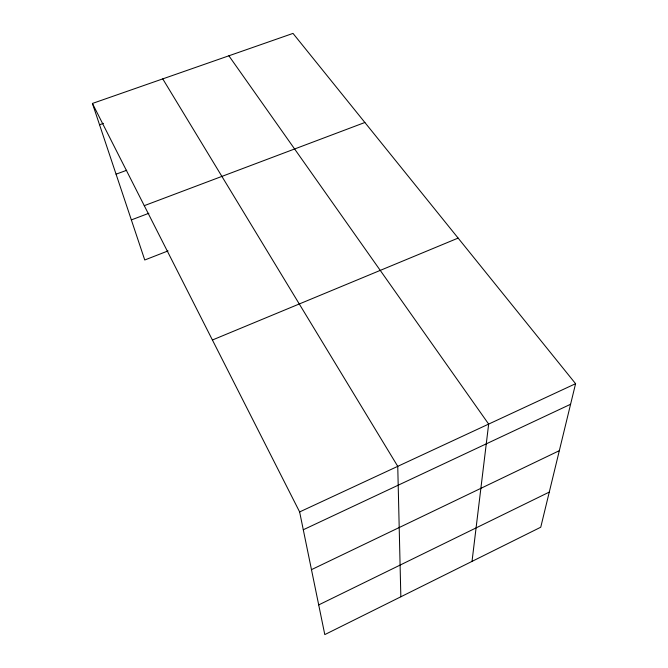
<?xml version="1.0" encoding="UTF-8"?>
<svg xmlns="http://www.w3.org/2000/svg" width="668" height="668" viewBox="0 0 668 668"><rect width="100%" height="100%" fill="white"/><g stroke="black" fill="none" stroke-linecap="round" stroke-linejoin="round"><path stroke-width="1" d="M472.025 561.387L488.659 424.088L228.882 55.795M575.582 383.691L540.754 527.211L324.798 634.6L299.631 511.938L92.418 103.448L293.01 33.4L575.582 383.691L299.631 511.938M318.711 604.916L549.28 492.091M311.472 569.654L559.325 450.683M303.289 529.757L570.589 404.265M212.416 340.004L458.131 238.092M168.06 250.909L144.756 259.994L92.418 103.448M131.354 219.914L148.881 213.267M144.271 205.669L364.878 122.486M116.065 174.181L126.711 170.273M99.54 124.757L103.465 123.371M162.75 78.882L397.752 466.339L400.842 596.783"/></g></svg>
